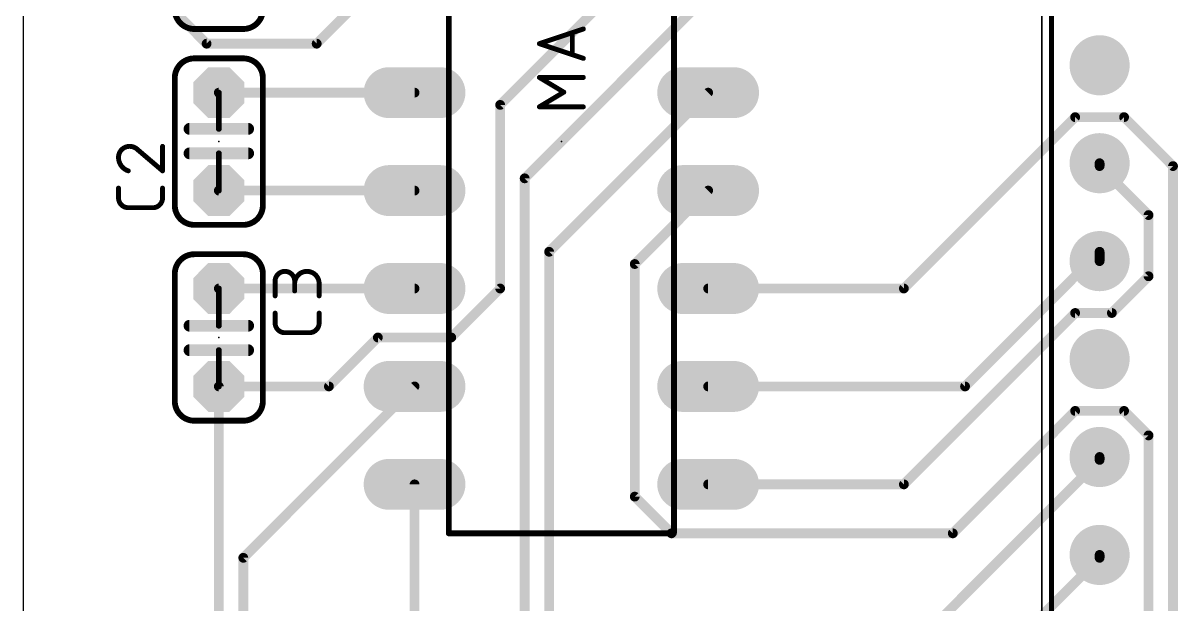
# Model space of a CAD drawing. Extents: x 0 to 84, y -53 to 109.
# Drawn here: x 0 to 29.97, y 75.64 to 90.7 of the extents above; entities that cross this region are included whole.
import ezdxf

# ---------------------------------------------------------------- set-up
doc = ezdxf.new("R2010")
doc.units = 0
for name, color, linetype in [('16', 132, 'CONTINUOUS'), ('17', 110, 'CONTINUOUS'), ('20', 31, 'CONTINUOUS'), ('21', 253, 'CONTINUOUS'), ('23', 53, 'CONTINUOUS'), ('25', 253, 'CONTINUOUS'), ('27', 253, 'CONTINUOUS'), ('39', 12, 'CONTINUOUS'), ('51', 253, 'CONTINUOUS')]:
    doc.layers.add(name, color=color, linetype=linetype)

# ---------------------------------------------------------------- blocks, each defined once
blk = doc.blocks.new('OCTAGONP')
at = {"const_width": 0.5}
blk.add_lwpolyline([(-0.25, -0.1036), (-0.25, 0.1036), (-0.1036, 0.25), (0.1036, 0.25), (0.25, 0.1036), (0.25, -0.1036), (0.1036, -0.25), (-0.1036, -0.25), (-0.25, -0.1036), (-0.25, 0.1036)], dxfattribs=at)
blk = doc.blocks.new('ROUNDP')
at = {"const_width": 0.5}
blk.add_lwpolyline([(0, -0.25, 1), (0, 0.25, 1), (0, -0.25)], format="xyb", dxfattribs=at)
blk = doc.blocks.new('LONGP100')
at = {"const_width": 1}
blk.add_lwpolyline([(-0.5, 0), (0.5, 0)], dxfattribs=at)
at = {"const_width": 0.5}
for points in [[(-0.5, 0.25, 1), (-0.5, -0.25)], [(0.5, -0.25, 1), (0.5, 0.25)]]:
    blk.add_lwpolyline(points, format="xyb", dxfattribs=at)

msp = doc.modelspace()

# ---------------------------------------------------------------- linework, layer by layer
at = {"layer": '16', "const_width": 0.254}
for points in [[(17.78, 93.98), (12.3825, 88.5825)], [(7.62, 90.17), (8.89, 91.44)], [(13.0175, 86.6775), (17.78, 91.44)], [(3.81, 91.1225), (4.7625, 90.17)], [(4.7625, 90.17), (7.62, 90.17)], [(10.16, 88.9), (5.08, 88.9)], [(13.6525, 84.7725), (17.78, 88.9)], [(12.3825, 88.5825), (12.3825, 83.82)], [(27.305, 88.265), (22.86, 83.82)], [(28.575, 88.265), (27.305, 88.265)], [(29.845, 86.995), (28.575, 88.265)], [(27.94, 86.995), (27.94, 87.07)], [(27.94, 86.995), (29.21, 85.725)], [(29.845, 71.4375), (29.845, 86.995)], [(13.0175, 66.3575), (13.0175, 86.6775)], [(10.16, 86.36), (5.08, 86.36)], [(15.875, 84.455), (17.78, 86.36)], [(29.21, 85.725), (29.21, 84.1375)], [(13.6525, 66.04), (13.6525, 84.7725)], [(27.94, 84.7725), (24.4475, 81.28)], [(27.94, 84.7725), (27.94, 84.53)], [(15.875, 78.4225), (15.875, 84.455)], [(29.21, 84.1375), (28.2575, 83.185)], [(10.16, 83.82), (5.08, 83.82)], [(12.3825, 83.82), (11.1125, 82.55)], [(22.86, 83.82), (17.78, 83.82)], [(27.305, 83.185), (22.86, 78.74)], [(28.2575, 83.185), (27.305, 83.185)], [(9.2075, 82.55), (7.9375, 81.28)], [(11.1125, 82.55), (9.2075, 82.55)], [(5.08, 72.39), (5.08, 81.28)], [(7.9375, 81.28), (5.08, 81.28)], [(5.715, 76.835), (10.16, 81.28)], [(24.4475, 81.28), (17.78, 81.28)], [(27.305, 80.645), (24.13, 77.47)], [(28.575, 80.645), (27.305, 80.645)], [(29.21, 80.01), (28.575, 80.645)], [(29.21, 73.3425), (29.21, 80.01)], [(27.94, 79.375), (13.97, 65.405)], [(27.94, 79.375), (27.94, 79.45)], [(10.16, 64.4525), (10.16, 78.74)], [(22.86, 78.74), (17.78, 78.74)], [(16.8275, 77.47), (15.875, 78.4225)], [(24.13, 77.47), (16.8275, 77.47)], [(27.94, 76.835), (27.94, 76.91)], [(5.715, 65.405), (5.715, 76.835)], [(27.94, 76.835), (20.955, 69.85)]]:
    msp.add_lwpolyline(points, dxfattribs=at)
at = {"layer": '16', "const_width": 0.127}
for points in [[(4.7625, 90.2335, 1), (4.7625, 90.1065)], [(4.7176, 90.1251, 1), (4.8074, 90.2149)], [(7.5751, 90.2149, 1), (7.6649, 90.1251)], [(7.62, 90.1065, 1), (7.62, 90.2335)], [(5.08, 88.9635, 1), (5.08, 88.8365)], [(10.16, 88.8365, 1), (10.16, 88.9635)], [(17.8249, 88.8551, 1), (17.7351, 88.9449)], [(12.446, 88.5825, 1), (12.319, 88.5825)], [(12.3376, 88.6274, 1), (12.4274, 88.5376)], [(27.305, 88.3285, 1), (27.305, 88.2015)], [(27.3499, 88.2201, 1), (27.2601, 88.3099)], [(28.6199, 88.3099, 1), (28.5301, 88.2201)], [(28.575, 88.2015, 1), (28.575, 88.3285)], [(28.0035, 87.07, 1), (27.8765, 87.07)], [(27.9849, 87.0399, 1), (27.8951, 86.9501)], [(27.8765, 86.995, 1), (28.0035, 86.995)], [(29.9085, 86.995, 1), (29.7815, 86.995)], [(29.8001, 86.9501, 1), (29.8899, 87.0399)], [(13.081, 86.6775, 1), (12.954, 86.6775)], [(12.9726, 86.7224, 1), (13.0624, 86.6326)], [(5.08, 86.4235, 1), (5.08, 86.2965)], [(10.16, 86.2965, 1), (10.16, 86.4235)], [(17.8249, 86.3151, 1), (17.7351, 86.4049)], [(29.2735, 85.725, 1), (29.1465, 85.725)], [(29.1651, 85.6801, 1), (29.2549, 85.7699)], [(13.716, 84.7725, 1), (13.589, 84.7725)], [(13.6076, 84.8174, 1), (13.6974, 84.7276)], [(28.0035, 84.7725, 1), (27.8765, 84.7725)], [(27.9849, 84.7276, 1), (27.8951, 84.8174)], [(15.9385, 84.455, 1), (15.8115, 84.455)], [(15.8301, 84.4999, 1), (15.9199, 84.4101)], [(27.8765, 84.53, 1), (28.0035, 84.53)], [(29.2549, 84.0926, 1), (29.1651, 84.1824)], [(5.08, 83.8835, 1), (5.08, 83.7565)], [(10.16, 83.7565, 1), (10.16, 83.8835)], [(12.4274, 83.7751, 1), (12.3376, 83.8649)], [(17.78, 83.8835, 1), (17.78, 83.7565)], [(22.8151, 83.8649, 1), (22.9049, 83.7751)], [(22.86, 83.7565, 1), (22.86, 83.8835)], [(29.1465, 84.1375, 1), (29.2735, 84.1375)], [(12.319, 83.82, 1), (12.446, 83.82)], [(27.305, 83.2485, 1), (27.305, 83.1215)], [(27.3499, 83.1401, 1), (27.2601, 83.2299)], [(28.2126, 83.2299, 1), (28.3024, 83.1401)], [(28.2575, 83.1215, 1), (28.2575, 83.2485)], [(9.2075, 82.6135, 1), (9.2075, 82.4865)], [(9.2524, 82.5051, 1), (9.1626, 82.5949)], [(11.0676, 82.5949, 1), (11.1574, 82.5051)], [(11.1125, 82.4865, 1), (11.1125, 82.6135)], [(5.1435, 81.28, 1), (5.0165, 81.28)], [(5.08, 81.3435, 1), (5.08, 81.2165)], [(7.8926, 81.3249, 1), (7.9824, 81.2351)], [(7.9375, 81.2165, 1), (7.9375, 81.3435)], [(10.2049, 81.2351, 1), (10.1151, 81.3249)], [(17.78, 81.3435, 1), (17.78, 81.2165)], [(24.4026, 81.3249, 1), (24.4924, 81.2351)], [(24.4475, 81.2165, 1), (24.4475, 81.3435)], [(27.305, 80.7085, 1), (27.305, 80.5815)], [(27.3499, 80.6001, 1), (27.2601, 80.6899)], [(28.6199, 80.6899, 1), (28.5301, 80.6001)], [(28.575, 80.5815, 1), (28.575, 80.7085)], [(29.2735, 80.01, 1), (29.1465, 80.01)], [(29.1651, 79.9651, 1), (29.2549, 80.0549)], [(28.0035, 79.45, 1), (27.8765, 79.45)], [(27.8765, 79.375, 1), (28.0035, 79.375)], [(27.9849, 79.3301, 1), (27.8951, 79.4199)], [(10.2235, 78.74, 1), (10.0965, 78.74)], [(17.78, 78.8035, 1), (17.78, 78.6765)], [(22.8151, 78.7849, 1), (22.9049, 78.6951)], [(22.86, 78.6765, 1), (22.86, 78.8035)], [(15.9199, 78.4674, 1), (15.8301, 78.3776)], [(15.8115, 78.4225, 1), (15.9385, 78.4225)], [(16.8275, 77.5335, 1), (16.8275, 77.4065)], [(16.7826, 77.4251, 1), (16.8724, 77.5149)], [(24.0851, 77.5149, 1), (24.1749, 77.4251)], [(24.13, 77.4065, 1), (24.13, 77.5335)], [(28.0035, 76.91, 1), (27.8765, 76.91)], [(5.7785, 76.835, 1), (5.6515, 76.835)], [(5.6701, 76.8799, 1), (5.7599, 76.7901)], [(27.8765, 76.835, 1), (28.0035, 76.835)], [(27.9849, 76.7901, 1), (27.8951, 76.8799)]]:
    msp.add_lwpolyline(points, format="xyb", dxfattribs=at)
at = {"layer": '20'}
msp.add_line((0, 102.54), (0, 0), dxfattribs=at)
at = {"layer": '21'}
for points, const_width in [([(26.69, 52.76), (26.69, 107.16)], 0.127), ([(11.049, 97.79), (11.049, 77.47)], 0.1524), ([(16.891, 77.47), (16.891, 97.79)], 0.1524), ([(5.715, 90.551), (4.445, 90.551)], 0.1524), ([(5.715, 89.789), (4.445, 89.789)], 0.1524), ([(3.937, 89.281), (3.937, 85.979)], 0.1524), ([(6.223, 89.281), (6.223, 85.979)], 0.1524), ([(4.318, 87.9602), (5.842, 87.9602)], 0.3048), ([(4.318, 87.3252), (5.842, 87.3252)], 0.3048), ([(5.715, 85.471), (4.445, 85.471)], 0.1524), ([(4.445, 84.709), (5.715, 84.709)], 0.1524), ([(3.937, 80.899), (3.937, 84.201)], 0.1524), ([(6.223, 80.899), (6.223, 84.201)], 0.1524), ([(5.842, 82.8548), (4.318, 82.8548)], 0.3048), ([(5.842, 82.2198), (4.318, 82.2198)], 0.3048), ([(4.445, 80.391), (5.715, 80.391)], 0.1524), ([(16.891, 77.47), (11.049, 77.47)], 0.1524)]:
    msp.add_lwpolyline(points, dxfattribs=dict(at, const_width=const_width))
for points, const_width in [([(3.937, 91.059, 0.4142), (4.445, 90.551)], 0.1524), ([(5.715, 90.551, 0.4142), (6.223, 91.059)], 0.1524), ([(4.445, 90.5891, 1), (4.445, 90.5129)], 0.0762), ([(4.445, 90.5129, 1), (4.445, 90.5891)], 0.0762), ([(5.715, 90.5891, 1), (5.715, 90.5129)], 0.0762), ([(5.715, 90.5129, 1), (5.715, 90.5891)], 0.0762), ([(4.445, 89.789, 0.4142), (3.937, 89.281)], 0.1524), ([(4.445, 89.8271, 1), (4.445, 89.7509)], 0.0762), ([(4.445, 89.7509, 1), (4.445, 89.8271)], 0.0762), ([(6.223, 89.281, 0.4142), (5.715, 89.789)], 0.1524), ([(5.715, 89.8271, 1), (5.715, 89.7509)], 0.0762), ([(5.715, 89.7509, 1), (5.715, 89.8271)], 0.0762), ([(3.9751, 89.281, 1), (3.8989, 89.281)], 0.0762), ([(3.8989, 89.281, 1), (3.9751, 89.281)], 0.0762), ([(6.2611, 89.281, 1), (6.1849, 89.281)], 0.0762), ([(6.1849, 89.281, 1), (6.2611, 89.281)], 0.0762), ([(4.318, 88.0364, 1), (4.318, 87.884)], 0.1524), ([(5.842, 87.884, 1), (5.842, 88.0364)], 0.1524), ([(4.318, 87.4014, 1), (4.318, 87.249)], 0.1524), ([(5.842, 87.249, 1), (5.842, 87.4014)], 0.1524), ([(3.937, 85.979, 0.4142), (4.445, 85.471)], 0.1524), ([(3.9751, 85.979, 1), (3.8989, 85.979)], 0.0762), ([(5.715, 85.471, 0.4142), (6.223, 85.979)], 0.1524), ([(6.2611, 85.979, 1), (6.1849, 85.979)], 0.0762), ([(3.8989, 85.979, 1), (3.9751, 85.979)], 0.0762), ([(6.1849, 85.979, 1), (6.2611, 85.979)], 0.0762), ([(4.445, 85.5091, 1), (4.445, 85.4329)], 0.0762), ([(4.445, 85.4329, 1), (4.445, 85.5091)], 0.0762), ([(5.715, 85.5091, 1), (5.715, 85.4329)], 0.0762), ([(5.715, 85.4329, 1), (5.715, 85.5091)], 0.0762), ([(4.445, 84.709, 0.4142), (3.937, 84.201)], 0.1524), ([(4.445, 84.7471, 1), (4.445, 84.6709)], 0.0762), ([(4.445, 84.6709, 1), (4.445, 84.7471)], 0.0762), ([(6.223, 84.201, 0.4142), (5.715, 84.709)], 0.1524), ([(5.715, 84.7471, 1), (5.715, 84.6709)], 0.0762), ([(5.715, 84.6709, 1), (5.715, 84.7471)], 0.0762), ([(3.9751, 84.201, 1), (3.8989, 84.201)], 0.0762), ([(3.8989, 84.201, 1), (3.9751, 84.201)], 0.0762), ([(6.2611, 84.201, 1), (6.1849, 84.201)], 0.0762), ([(6.1849, 84.201, 1), (6.2611, 84.201)], 0.0762), ([(4.318, 82.931, 1), (4.318, 82.7786)], 0.1524), ([(5.842, 82.7786, 1), (5.842, 82.931)], 0.1524), ([(4.318, 82.296, 1), (4.318, 82.1436)], 0.1524), ([(5.842, 82.1436, 1), (5.842, 82.296)], 0.1524), ([(3.937, 80.899, 0.4142), (4.445, 80.391)], 0.1524), ([(3.9751, 80.899, 1), (3.8989, 80.899)], 0.0762), ([(3.8989, 80.899, 1), (3.9751, 80.899)], 0.0762), ([(5.715, 80.391, 0.4142), (6.223, 80.899)], 0.1524), ([(6.2611, 80.899, 1), (6.1849, 80.899)], 0.0762), ([(6.1849, 80.899, 1), (6.2611, 80.899)], 0.0762), ([(4.445, 80.4291, 1), (4.445, 80.3529)], 0.0762), ([(4.445, 80.3529, 1), (4.445, 80.4291)], 0.0762), ([(5.715, 80.4291, 1), (5.715, 80.3529)], 0.0762), ([(5.715, 80.3529, 1), (5.715, 80.4291)], 0.0762), ([(11.049, 77.5081, 1), (11.049, 77.4319)], 0.0762), ([(11.0109, 77.47, 1), (11.0871, 77.47)], 0.0762), ([(16.8529, 77.47, 1), (16.9291, 77.47)], 0.0762), ([(16.891, 77.4319, 1), (16.891, 77.5081)], 0.0762)]:
    msp.add_lwpolyline(points, format="xyb", dxfattribs=dict(at, const_width=const_width))
at = {"layer": '23'}
for p in [(5.08, 87.63), (13.97, 87.63), (5.08, 82.55)]:
    msp.add_point(p, dxfattribs=at)
at = {"layer": '25'}
for points, const_width in [([(2.7623, 87.5067, 0.4142), (2.4765, 87.221)], 0.127), ([(2.7622, 87.5385, 1), (2.7623, 87.475)], 0.0635), ([(2.9845, 87.4115, 0.2053), (2.7623, 87.5067)], 0.127), ([(2.7623, 87.475, 1), (2.7623, 87.5385)], 0.0635), ([(3.6513, 87.5067, 1), (3.5878, 87.5067)], 0.0635), ([(2.5083, 87.221, 1), (2.4447, 87.221)], 0.0635), ([(2.4447, 87.221, 1), (2.5083, 87.221)], 0.0635), ([(2.4765, 87.221, 0.3252), (2.7305, 86.8717)], 0.127), ([(3.0051, 87.4357, 1), (2.9639, 87.3873)], 0.0635), ([(2.9615, 87.3896, 1), (3.0075, 87.4334)], 0.0635), ([(2.7207, 86.8415, 1), (2.7403, 86.9019)], 0.0635), ([(3.5989, 86.8475, 1), (3.6401, 86.8959)], 0.0635), ([(3.5878, 86.8717, 1), (3.6513, 86.8717)], 0.0635), ([(2.5083, 86.4235, 1), (2.4447, 86.4235)], 0.0635), ([(3.6513, 86.4235, 1), (3.5878, 86.4235)], 0.0635), ([(2.5083, 86.1695, 1), (2.4447, 86.1695)], 0.0635), ([(2.4447, 86.1695, 1), (2.5083, 86.1695)], 0.0635), ([(2.4765, 86.1695, 0.4142), (2.7305, 85.9155)], 0.127), ([(3.3655, 85.9155, 0.4142), (3.6195, 86.1695)], 0.127), ([(3.6513, 86.1695, 1), (3.5878, 86.1695)], 0.0635), ([(3.5878, 86.1695, 1), (3.6513, 86.1695)], 0.0635), ([(2.7305, 85.9473, 1), (2.7305, 85.8838)], 0.0635), ([(2.7305, 85.8838, 1), (2.7305, 85.9473)], 0.0635), ([(3.3655, 85.9473, 1), (3.3655, 85.8838)], 0.0635), ([(3.3655, 85.8838, 1), (3.3655, 85.9473)], 0.0635), ([(7.0485, 84.0105, 1), (6.5405, 84.0105)], 0.127), ([(7.6835, 83.947, 1), (7.0485, 83.947)], 0.127), ([(6.5723, 84.0105, 1), (6.5088, 84.0105)], 0.0635), ([(6.5088, 84.0105, 1), (6.5723, 84.0105)], 0.0635), ([(7.0803, 84.0105, 1), (7.0168, 84.0105)], 0.0635), ([(7.0168, 84.0105, 1), (7.0803, 84.0105)], 0.0635), ([(7.0168, 83.947, 1), (7.0803, 83.947)], 0.0635), ([(7.7153, 83.947, 1), (7.6518, 83.947)], 0.0635), ([(7.6518, 83.947, 1), (7.7153, 83.947)], 0.0635), ([(6.5088, 83.6295, 1), (6.5723, 83.6295)], 0.0635), ([(7.0168, 83.7565, 1), (7.0803, 83.7565)], 0.0635), ([(7.6518, 83.6295, 1), (7.7153, 83.6295)], 0.0635), ([(6.5723, 83.1813, 1), (6.5088, 83.1813)], 0.0635), ([(7.7153, 83.1813, 1), (7.6518, 83.1813)], 0.0635), ([(6.5405, 82.9273, 0.4142), (6.7945, 82.6733)], 0.127), ([(6.5723, 82.9273, 1), (6.5088, 82.9273)], 0.0635), ([(6.5088, 82.9273, 1), (6.5723, 82.9273)], 0.0635), ([(6.7945, 82.705, 1), (6.7945, 82.6415)], 0.0635), ([(6.7945, 82.6415, 1), (6.7945, 82.705)], 0.0635), ([(7.4295, 82.6733, 0.4142), (7.6835, 82.9273)], 0.127), ([(7.4295, 82.705, 1), (7.4295, 82.6415)], 0.0635), ([(7.4295, 82.6415, 1), (7.4295, 82.705)], 0.0635), ([(7.7153, 82.9273, 1), (7.6518, 82.9273)], 0.0635), ([(7.6518, 82.9273, 1), (7.7153, 82.9273)], 0.0635)]:
    msp.add_lwpolyline(points, format="xyb", dxfattribs=dict(at, const_width=const_width))
at = {"layer": '25', "const_width": 0.127}
for points in [[(3.6195, 86.8717), (3.6195, 87.5067)], [(2.9845, 87.4115), (3.6195, 86.8717)], [(2.4765, 86.1695), (2.4765, 86.4235)], [(3.6195, 86.4235), (3.6195, 86.1695)], [(3.3655, 85.9155), (2.7305, 85.9155)], [(6.5405, 83.6295), (6.5405, 84.0105)], [(7.0485, 84.0105), (7.0485, 83.7565)], [(7.6835, 83.6295), (7.6835, 83.947)], [(6.5405, 82.9273), (6.5405, 83.1813)], [(7.6835, 83.1813), (7.6835, 82.9273)], [(7.4295, 82.6733), (6.7945, 82.6733)]]:
    msp.add_lwpolyline(points, dxfattribs=at)
at = {"layer": '27', "const_width": 0.127}
for points in [[(13.3985, 90.17), (14.5415, 90.551)], [(14.2558, 90.4558), (14.2558, 89.8843)], [(14.5415, 89.789), (13.3985, 90.17)], [(14.0335, 88.9127), (13.3985, 89.2937)], [(13.3985, 89.2937), (14.5415, 89.2937)], [(13.3985, 88.5317), (14.0335, 88.9127)], [(14.5415, 88.5317), (13.3985, 88.5317)]]:
    msp.add_lwpolyline(points, dxfattribs=at)
at = {"layer": '27', "const_width": 0.0635}
for points in [[(14.2875, 90.4558, 1), (14.224, 90.4558)], [(14.5515, 90.5209, 1), (14.5315, 90.5811)], [(13.4085, 90.2001, 1), (13.3885, 90.1399)], [(13.3885, 90.2001, 1), (13.4085, 90.1399)], [(14.224, 89.8843, 1), (14.2875, 89.8843)], [(14.5315, 89.7589, 1), (14.5515, 89.8191)], [(13.3985, 89.3255, 1), (13.3985, 89.2619)], [(13.4148, 89.3209, 1), (13.3822, 89.2665)], [(14.5415, 89.2619, 1), (14.5415, 89.3255)], [(14.0498, 88.8855, 1), (14.0172, 88.9399)], [(14.0172, 88.8855, 1), (14.0498, 88.9399)], [(13.3985, 88.5635, 1), (13.3985, 88.4999)], [(13.3822, 88.5589, 1), (13.4148, 88.5045)], [(14.5415, 88.4999, 1), (14.5415, 88.5635)]]:
    msp.add_lwpolyline(points, format="xyb", dxfattribs=at)
at = {"layer": '39', "const_width": 0.05}
msp.add_lwpolyline([(26.44, 52.51), (26.44, 107.41)], dxfattribs=at)
at = {"layer": '51'}
for points, const_width in [([(26.69, 52.76), (26.69, 107.16)], 0.127), ([(5.08, 88.9), (5.08, 87.9602)], 0.1524), ([(5.08, 86.36), (5.08, 87.3252)], 0.1524), ([(5.08, 83.82), (5.08, 82.8548)], 0.1524), ([(5.08, 81.28), (5.08, 82.2198)], 0.1524)]:
    msp.add_lwpolyline(points, dxfattribs=dict(at, const_width=const_width))
at = {"layer": '51', "const_width": 0.0762}
for points in [[(5.1181, 88.9, 1), (5.0419, 88.9)], [(5.0419, 87.9602, 1), (5.1181, 87.9602)], [(5.1181, 87.3252, 1), (5.0419, 87.3252)], [(5.0419, 86.36, 1), (5.1181, 86.36)], [(5.1181, 83.82, 1), (5.0419, 83.82)], [(5.0419, 82.8548, 1), (5.1181, 82.8548)], [(5.1181, 82.2198, 1), (5.0419, 82.2198)], [(5.0419, 81.28, 1), (5.1181, 81.28)]]:
    msp.add_lwpolyline(points, format="xyb", dxfattribs=at)

# ---------------------------------------------------------------- block references
at = {"layer": '17'}
for name, p, xscale, yscale in [('ROUNDP', (27.94, 89.61), 1.56, 1.56), ('ROUNDP', (27.94, 89.61), 1.56, 1.56), ('LONGP100', (10.16, 88.9), 1.3208, 1.3208), ('LONGP100', (10.16, 88.9), 1.3208, 1.3208), ('LONGP100', (17.78, 88.9), 1.3208, 1.3208), ('LONGP100', (17.78, 88.9), 1.3208, 1.3208), ('ROUNDP', (27.94, 87.07), 1.56, 1.56), ('ROUNDP', (27.94, 87.07), 1.56, 1.56), ('LONGP100', (10.16, 86.36), 1.3208, 1.3208), ('LONGP100', (10.16, 86.36), 1.3208, 1.3208), ('LONGP100', (17.78, 86.36), 1.3208, 1.3208), ('LONGP100', (17.78, 86.36), 1.3208, 1.3208), ('ROUNDP', (27.94, 84.53), 1.56, 1.56), ('ROUNDP', (27.94, 84.53), 1.56, 1.56), ('LONGP100', (10.16, 83.82), 1.3208, 1.3208), ('LONGP100', (10.16, 83.82), 1.3208, 1.3208), ('LONGP100', (17.78, 83.82), 1.3208, 1.3208), ('LONGP100', (17.78, 83.82), 1.3208, 1.3208), ('ROUNDP', (27.94, 81.99), 1.56, 1.56), ('ROUNDP', (27.94, 81.99), 1.56, 1.56), ('LONGP100', (10.16, 81.28), 1.3208, 1.3208), ('LONGP100', (10.16, 81.28), 1.3208, 1.3208), ('LONGP100', (17.78, 81.28), 1.3208, 1.3208), ('LONGP100', (17.78, 81.28), 1.3208, 1.3208), ('ROUNDP', (27.94, 79.45), 1.56, 1.56), ('ROUNDP', (27.94, 79.45), 1.56, 1.56), ('LONGP100', (10.16, 78.74), 1.3208, 1.3208), ('LONGP100', (10.16, 78.74), 1.3208, 1.3208), ('LONGP100', (17.78, 78.74), 1.3208, 1.3208), ('LONGP100', (17.78, 78.74), 1.3208, 1.3208), ('ROUNDP', (27.94, 76.91), 1.56, 1.56), ('ROUNDP', (27.94, 76.91), 1.56, 1.56)]:
    msp.add_blockref(name, p, dxfattribs=dict(at, xscale=xscale, yscale=yscale))
at = {"layer": '17', "xscale": 1.3208, "yscale": 1.3208}
for p, rotation in [((5.08, 88.9), 90), ((5.08, 88.9), 90), ((5.08, 86.36), 90), ((5.08, 86.36), 90), ((5.08, 83.82), 270), ((5.08, 83.82), 270), ((5.08, 81.28), 270), ((5.08, 81.28), 270)]:
    msp.add_blockref('OCTAGONP', p, dxfattribs=dict(at, rotation=rotation))

doc.saveas('drawing.dxf')
